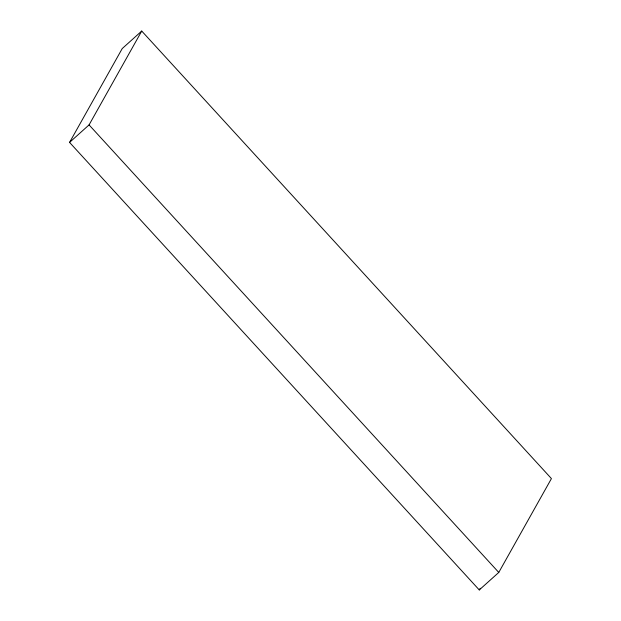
<?xml version="1.0" encoding="UTF-8"?>
<svg xmlns="http://www.w3.org/2000/svg" width="621" height="621" viewBox="0 0 621 621"><rect width="100%" height="100%" fill="white"/><g stroke="black" fill="none" stroke-linecap="round" stroke-linejoin="round"><path stroke-width="0.93" d="M69.568 142.411L122.228 48.562L141.728 31.05L551.432 478.589L498.772 572.438L479.272 589.95L69.568 142.411L89.067 124.899L141.728 31.05M479.272 589.95L480.219 588.258M89.067 124.899L498.772 572.438"/></g></svg>
